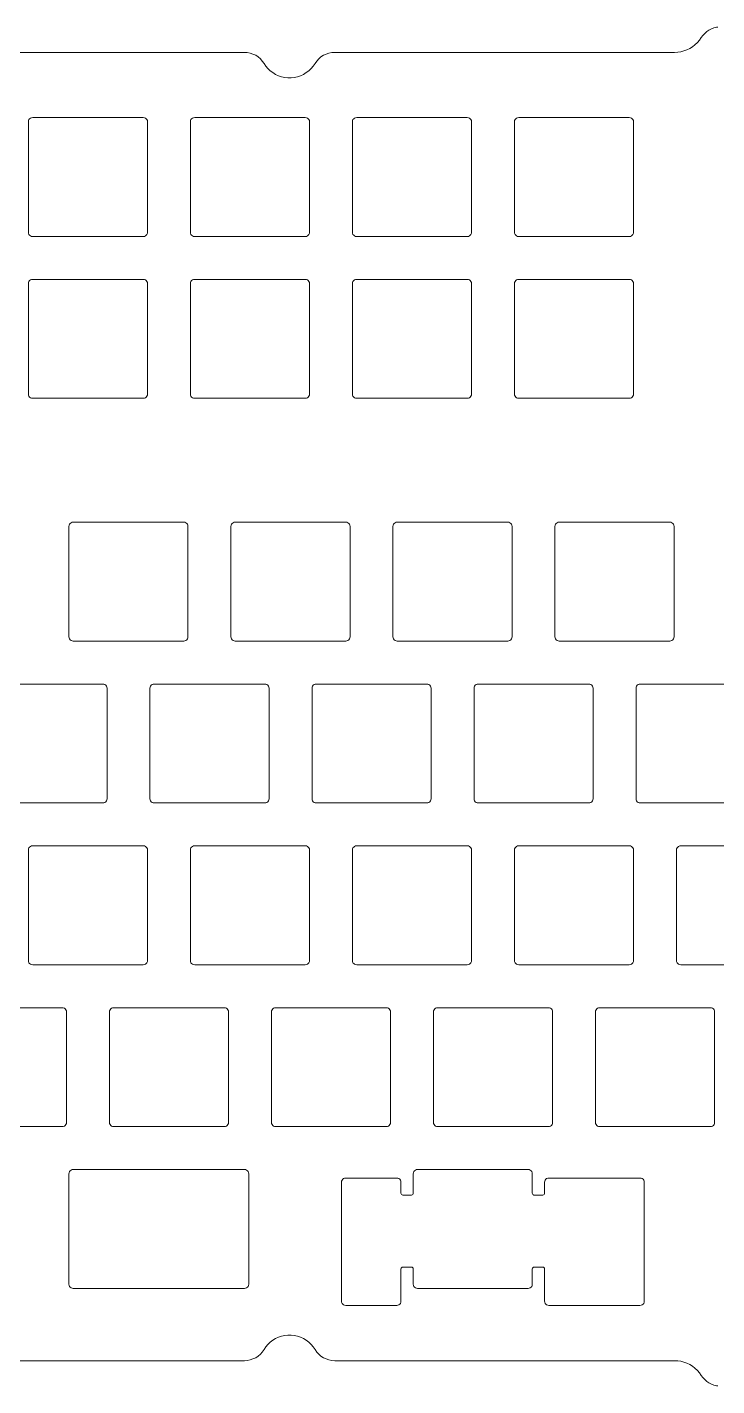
# Model space of a CAD drawing. Header units: millimetres. Extents: x 13 to 410, y 53 to 213.
# Drawn here: x 128.5 to 209.5, y 53.5 to 213.4 of the extents above; entities that cross this region are included whole.
import ezdxf

# ---------------------------------------------------------------- set-up
doc = ezdxf.new("R2010")
doc.units = ezdxf.units.MM
doc.layers.add('VISIBLE', color=7, linetype='Continuous', lineweight=0)

msp = doc.modelspace()

# ---------------------------------------------------------------- linework, layer by layer
at = {"layer": 'VISIBLE'}
for p, q in [((208.11, 212.66), (208.35, 212.87)), ((208.35, 212.87), (208.61, 213.05)), ((208.61, 213.05), (208.9, 213.2)), ((208.9, 213.2), (209.2, 213.31)), ((209.2, 213.31), (209.51, 213.39)), ((209.51, 213.39), (209.65, 213.39)), ((206.68, 211.09), (206.97, 211.32)), ((206.97, 211.32), (207.25, 211.58)), ((207.25, 211.58), (207.49, 211.86)), ((207.49, 211.86), (207.7, 212.17)), ((207.7, 212.17), (207.89, 212.43)), ((207.89, 212.43), (208.11, 212.66)), ((112.78, 210.43), (153.99, 210.43)), ((153.99, 210.43), (154.33, 210.41)), ((154.33, 210.41), (154.67, 210.34)), ((154.67, 210.34), (155, 210.23)), ((155, 210.23), (155.32, 210.08)), ((155.32, 210.08), (155.61, 209.89)), ((155.61, 209.89), (155.87, 209.67)), ((155.87, 209.67), (156.1, 209.41)), ((162.49, 209.41), (162.73, 209.67)), ((162.73, 209.67), (162.99, 209.89)), ((162.99, 209.89), (163.28, 210.08)), ((163.28, 210.08), (163.59, 210.23)), ((163.59, 210.23), (163.92, 210.34)), ((163.92, 210.34), (164.26, 210.41)), ((164.26, 210.41), (164.61, 210.43)), ((164.61, 210.43), (204.57, 210.43)), ((204.57, 210.43), (204.94, 210.45)), ((204.94, 210.45), (205.31, 210.51)), ((205.31, 210.51), (205.67, 210.6)), ((205.67, 210.6), (206.02, 210.73)), ((206.02, 210.73), (206.36, 210.9)), ((206.36, 210.9), (206.68, 211.09)), ((156.1, 209.41), (156.3, 209.13)), ((156.3, 209.13), (156.51, 208.81)), ((156.51, 208.81), (156.76, 208.52)), ((156.76, 208.52), (157.03, 208.26)), ((157.03, 208.26), (157.33, 208.04)), ((157.33, 208.04), (157.66, 207.84)), ((160.94, 207.84), (161.26, 208.04)), ((161.26, 208.04), (161.56, 208.26)), ((161.56, 208.26), (161.84, 208.52)), ((161.84, 208.52), (162.08, 208.81)), ((162.08, 208.81), (162.3, 209.13)), ((162.3, 209.13), (162.49, 209.41)), ((157.66, 207.84), (158, 207.68)), ((158, 207.68), (158.36, 207.56)), ((158.36, 207.56), (158.73, 207.48)), ((158.73, 207.48), (159.11, 207.44)), ((159.11, 207.44), (159.49, 207.44)), ((159.49, 207.44), (159.86, 207.48)), ((159.86, 207.48), (160.23, 207.56)), ((160.23, 207.56), (160.59, 207.68)), ((160.59, 207.68), (160.94, 207.84)), ((128.61, 202.39), (128.6, 202.26)), ((128.6, 202.26), (128.6, 189.26)), ((128.66, 202.51), (128.61, 202.39)), ((128.74, 202.61), (128.66, 202.51)), ((128.85, 202.69), (128.74, 202.61)), ((128.97, 202.74), (128.85, 202.69)), ((129.1, 202.76), (128.97, 202.74)), ((142.1, 202.76), (129.1, 202.76)), ((142.23, 202.74), (142.1, 202.76)), ((142.35, 202.69), (142.23, 202.74)), ((142.45, 202.61), (142.35, 202.69)), ((142.53, 202.51), (142.45, 202.61)), ((142.58, 202.39), (142.53, 202.51)), ((142.6, 202.26), (142.58, 202.39)), ((142.6, 189.26), (142.6, 202.26)), ((147.66, 202.39), (147.65, 202.26)), ((147.65, 202.26), (147.65, 189.26)), ((147.71, 202.51), (147.66, 202.39)), ((147.79, 202.61), (147.71, 202.51)), ((147.9, 202.69), (147.79, 202.61)), ((148.02, 202.74), (147.9, 202.69)), ((148.15, 202.76), (148.02, 202.74)), ((161.15, 202.76), (148.15, 202.76)), ((161.28, 202.74), (161.15, 202.76)), ((161.4, 202.69), (161.28, 202.74)), ((161.5, 202.61), (161.4, 202.69)), ((161.58, 202.51), (161.5, 202.61)), ((161.63, 202.39), (161.58, 202.51)), ((161.65, 202.26), (161.63, 202.39)), ((161.65, 189.26), (161.65, 202.26)), ((166.71, 202.39), (166.7, 202.26)), ((166.7, 202.26), (166.7, 189.26)), ((166.76, 202.51), (166.71, 202.39)), ((166.84, 202.61), (166.76, 202.51)), ((166.95, 202.69), (166.84, 202.61)), ((167.07, 202.74), (166.95, 202.69)), ((167.2, 202.76), (167.07, 202.74)), ((180.2, 202.76), (167.2, 202.76)), ((180.33, 202.74), (180.2, 202.76)), ((180.45, 202.69), (180.33, 202.74)), ((180.55, 202.61), (180.45, 202.69)), ((180.63, 202.51), (180.55, 202.61)), ((180.68, 202.39), (180.63, 202.51)), ((180.7, 202.26), (180.68, 202.39)), ((180.7, 189.26), (180.7, 202.26)), ((185.76, 202.39), (185.75, 202.26)), ((185.75, 202.26), (185.75, 189.26)), ((185.81, 202.51), (185.76, 202.39)), ((185.89, 202.61), (185.81, 202.51)), ((186, 202.69), (185.89, 202.61)), ((186.12, 202.74), (186, 202.69)), ((186.25, 202.76), (186.12, 202.74)), ((199.25, 202.76), (186.25, 202.76)), ((199.38, 202.74), (199.25, 202.76)), ((199.5, 202.69), (199.38, 202.74)), ((199.6, 202.61), (199.5, 202.69)), ((199.68, 202.51), (199.6, 202.61)), ((199.73, 202.39), (199.68, 202.51)), ((199.75, 202.26), (199.73, 202.39)), ((199.75, 189.26), (199.75, 202.26)), ((128.6, 189.26), (128.61, 189.13)), ((128.61, 189.13), (128.66, 189.01)), ((128.66, 189.01), (128.74, 188.9)), ((128.74, 188.9), (128.85, 188.82)), ((128.85, 188.82), (128.97, 188.77)), ((128.97, 188.77), (129.1, 188.76)), ((129.1, 188.76), (142.1, 188.76)), ((142.1, 188.76), (142.23, 188.77)), ((142.23, 188.77), (142.35, 188.82)), ((142.35, 188.82), (142.45, 188.9)), ((142.45, 188.9), (142.53, 189.01)), ((142.53, 189.01), (142.58, 189.13)), ((142.58, 189.13), (142.6, 189.26)), ((147.65, 189.26), (147.66, 189.13)), ((147.66, 189.13), (147.71, 189.01)), ((147.71, 189.01), (147.79, 188.9)), ((147.79, 188.9), (147.9, 188.82)), ((147.9, 188.82), (148.02, 188.77)), ((148.02, 188.77), (148.15, 188.76)), ((148.15, 188.76), (161.15, 188.76)), ((161.15, 188.76), (161.28, 188.77)), ((161.28, 188.77), (161.4, 188.82)), ((161.4, 188.82), (161.5, 188.9)), ((161.5, 188.9), (161.58, 189.01)), ((161.58, 189.01), (161.63, 189.13)), ((161.63, 189.13), (161.65, 189.26)), ((166.7, 189.26), (166.71, 189.13)), ((166.71, 189.13), (166.76, 189.01)), ((166.76, 189.01), (166.84, 188.9)), ((166.84, 188.9), (166.95, 188.82)), ((166.95, 188.82), (167.07, 188.77)), ((167.07, 188.77), (167.2, 188.76)), ((167.2, 188.76), (180.2, 188.76)), ((180.2, 188.76), (180.33, 188.77)), ((180.33, 188.77), (180.45, 188.82)), ((180.45, 188.82), (180.55, 188.9)), ((180.55, 188.9), (180.63, 189.01)), ((180.63, 189.01), (180.68, 189.13)), ((180.68, 189.13), (180.7, 189.26)), ((185.75, 189.26), (185.76, 189.13)), ((185.76, 189.13), (185.81, 189.01)), ((185.81, 189.01), (185.89, 188.9)), ((185.89, 188.9), (186, 188.82)), ((186, 188.82), (186.12, 188.77)), ((186.12, 188.77), (186.25, 188.76)), ((186.25, 188.76), (199.25, 188.76)), ((199.25, 188.76), (199.38, 188.77)), ((199.38, 188.77), (199.5, 188.82)), ((199.5, 188.82), (199.6, 188.9)), ((199.6, 188.9), (199.68, 189.01)), ((199.68, 189.01), (199.73, 189.13)), ((199.73, 189.13), (199.75, 189.26)), ((128.61, 183.34), (128.6, 183.21)), ((128.6, 183.21), (128.6, 170.21)), ((128.66, 183.46), (128.61, 183.34)), ((128.74, 183.56), (128.66, 183.46)), ((128.85, 183.64), (128.74, 183.56)), ((128.97, 183.69), (128.85, 183.64)), ((129.1, 183.71), (128.97, 183.69)), ((142.1, 183.71), (129.1, 183.71)), ((142.23, 183.69), (142.1, 183.71)), ((142.35, 183.64), (142.23, 183.69)), ((142.45, 183.56), (142.35, 183.64)), ((142.53, 183.46), (142.45, 183.56)), ((142.58, 183.34), (142.53, 183.46)), ((142.6, 183.21), (142.58, 183.34)), ((142.6, 170.21), (142.6, 183.21)), ((147.66, 183.34), (147.65, 183.21)), ((147.65, 183.21), (147.65, 170.21)), ((147.71, 183.46), (147.66, 183.34)), ((147.79, 183.56), (147.71, 183.46)), ((147.9, 183.64), (147.79, 183.56)), ((148.02, 183.69), (147.9, 183.64)), ((148.15, 183.71), (148.02, 183.69)), ((161.15, 183.71), (148.15, 183.71)), ((161.28, 183.69), (161.15, 183.71)), ((161.4, 183.64), (161.28, 183.69)), ((161.5, 183.56), (161.4, 183.64)), ((161.58, 183.46), (161.5, 183.56)), ((161.63, 183.34), (161.58, 183.46)), ((161.65, 183.21), (161.63, 183.34)), ((161.65, 170.21), (161.65, 183.21)), ((166.71, 183.34), (166.7, 183.21)), ((166.7, 183.21), (166.7, 170.21)), ((166.76, 183.46), (166.71, 183.34)), ((166.84, 183.56), (166.76, 183.46)), ((166.95, 183.64), (166.84, 183.56)), ((167.07, 183.69), (166.95, 183.64)), ((167.2, 183.71), (167.07, 183.69)), ((180.2, 183.71), (167.2, 183.71)), ((180.33, 183.69), (180.2, 183.71)), ((180.45, 183.64), (180.33, 183.69)), ((180.55, 183.56), (180.45, 183.64)), ((180.63, 183.46), (180.55, 183.56)), ((180.68, 183.34), (180.63, 183.46)), ((180.7, 183.21), (180.68, 183.34)), ((180.7, 170.21), (180.7, 183.21)), ((185.76, 183.34), (185.75, 183.21)), ((185.75, 183.21), (185.75, 170.21)), ((185.81, 183.46), (185.76, 183.34)), ((185.89, 183.56), (185.81, 183.46)), ((186, 183.64), (185.89, 183.56)), ((186.12, 183.69), (186, 183.64)), ((186.25, 183.71), (186.12, 183.69)), ((199.25, 183.71), (186.25, 183.71)), ((199.38, 183.69), (199.25, 183.71)), ((199.5, 183.64), (199.38, 183.69)), ((199.6, 183.56), (199.5, 183.64)), ((199.68, 183.46), (199.6, 183.56)), ((199.73, 183.34), (199.68, 183.46)), ((199.75, 183.21), (199.73, 183.34)), ((199.75, 170.21), (199.75, 183.21)), ((128.6, 170.21), (128.61, 170.08)), ((128.61, 170.08), (128.66, 169.96)), ((128.66, 169.96), (128.74, 169.85)), ((128.74, 169.85), (128.85, 169.77)), ((128.85, 169.77), (128.97, 169.72)), ((128.97, 169.72), (129.1, 169.71)), ((129.1, 169.71), (142.1, 169.71)), ((142.1, 169.71), (142.23, 169.72)), ((142.23, 169.72), (142.35, 169.77)), ((142.35, 169.77), (142.45, 169.85)), ((142.45, 169.85), (142.53, 169.96)), ((142.53, 169.96), (142.58, 170.08)), ((142.58, 170.08), (142.6, 170.21)), ((147.65, 170.21), (147.66, 170.08)), ((147.66, 170.08), (147.71, 169.96)), ((147.71, 169.96), (147.79, 169.85)), ((147.79, 169.85), (147.9, 169.77)), ((147.9, 169.77), (148.02, 169.72)), ((148.02, 169.72), (148.15, 169.71)), ((148.15, 169.71), (161.15, 169.71)), ((161.15, 169.71), (161.28, 169.72)), ((161.28, 169.72), (161.4, 169.77)), ((161.4, 169.77), (161.5, 169.85)), ((161.5, 169.85), (161.58, 169.96)), ((161.58, 169.96), (161.63, 170.08)), ((161.63, 170.08), (161.65, 170.21)), ((166.7, 170.21), (166.71, 170.08)), ((166.71, 170.08), (166.76, 169.96)), ((166.76, 169.96), (166.84, 169.85)), ((166.84, 169.85), (166.95, 169.77)), ((166.95, 169.77), (167.07, 169.72)), ((167.07, 169.72), (167.2, 169.71)), ((167.2, 169.71), (180.2, 169.71)), ((180.2, 169.71), (180.33, 169.72)), ((180.33, 169.72), (180.45, 169.77)), ((180.45, 169.77), (180.55, 169.85)), ((180.55, 169.85), (180.63, 169.96)), ((180.63, 169.96), (180.68, 170.08)), ((180.68, 170.08), (180.7, 170.21)), ((185.75, 170.21), (185.76, 170.08)), ((185.76, 170.08), (185.81, 169.96)), ((185.81, 169.96), (185.89, 169.85)), ((185.89, 169.85), (186, 169.77)), ((186, 169.77), (186.12, 169.72)), ((186.12, 169.72), (186.25, 169.71)), ((186.25, 169.71), (199.25, 169.71)), ((199.25, 169.71), (199.38, 169.72)), ((199.38, 169.72), (199.5, 169.77)), ((199.5, 169.77), (199.6, 169.85)), ((199.6, 169.85), (199.68, 169.96)), ((199.68, 169.96), (199.73, 170.08)), ((199.73, 170.08), (199.75, 170.21)), ((133.86, 155.13), (133.73, 155.12)), ((146.86, 155.13), (133.86, 155.13)), ((146.99, 155.12), (146.86, 155.13)), ((152.91, 155.13), (152.78, 155.12)), ((165.91, 155.13), (152.91, 155.13)), ((166.04, 155.12), (165.91, 155.13)), ((171.96, 155.13), (171.83, 155.12)), ((184.96, 155.13), (171.96, 155.13)), ((185.09, 155.12), (184.96, 155.13)), ((191.01, 155.13), (190.88, 155.12)), ((204.01, 155.13), (191.01, 155.13)), ((204.14, 155.12), (204.01, 155.13)), ((133.38, 154.76), (133.36, 154.63)), ((133.36, 154.63), (133.36, 141.63)), ((133.43, 154.88), (133.38, 154.76)), ((133.51, 154.99), (133.43, 154.88)), ((133.61, 155.07), (133.51, 154.99)), ((133.73, 155.12), (133.61, 155.07)), ((147.11, 155.07), (146.99, 155.12)), ((147.21, 154.99), (147.11, 155.07)), ((147.29, 154.88), (147.21, 154.99)), ((147.34, 154.76), (147.29, 154.88)), ((147.36, 154.63), (147.34, 154.76)), ((147.36, 141.63), (147.36, 154.63)), ((152.43, 154.76), (152.41, 154.63)), ((152.41, 154.63), (152.41, 141.63)), ((152.48, 154.88), (152.43, 154.76)), ((152.56, 154.99), (152.48, 154.88)), ((152.66, 155.07), (152.56, 154.99)), ((152.78, 155.12), (152.66, 155.07)), ((166.16, 155.07), (166.04, 155.12)), ((166.26, 154.99), (166.16, 155.07)), ((166.34, 154.88), (166.26, 154.99)), ((166.39, 154.76), (166.34, 154.88)), ((166.41, 154.63), (166.39, 154.76)), ((166.41, 141.63), (166.41, 154.63)), ((171.48, 154.76), (171.46, 154.63)), ((171.46, 154.63), (171.46, 141.63)), ((171.53, 154.88), (171.48, 154.76)), ((171.61, 154.99), (171.53, 154.88)), ((171.71, 155.07), (171.61, 154.99)), ((171.83, 155.12), (171.71, 155.07)), ((185.21, 155.07), (185.09, 155.12)), ((185.31, 154.99), (185.21, 155.07)), ((185.39, 154.88), (185.31, 154.99)), ((185.44, 154.76), (185.39, 154.88)), ((185.46, 154.63), (185.44, 154.76)), ((185.46, 141.63), (185.46, 154.63)), ((190.53, 154.76), (190.51, 154.63)), ((190.51, 154.63), (190.51, 141.63)), ((190.58, 154.88), (190.53, 154.76)), ((190.66, 154.99), (190.58, 154.88)), ((190.76, 155.07), (190.66, 154.99)), ((190.88, 155.12), (190.76, 155.07)), ((204.26, 155.07), (204.14, 155.12)), ((204.36, 154.99), (204.26, 155.07)), ((204.44, 154.88), (204.36, 154.99)), ((204.49, 154.76), (204.44, 154.88)), ((204.51, 154.63), (204.49, 154.76)), ((204.51, 141.63), (204.51, 154.63)), ((133.36, 141.63), (133.38, 141.5)), ((133.38, 141.5), (133.43, 141.38)), ((133.43, 141.38), (133.51, 141.28)), ((133.51, 141.28), (133.61, 141.2)), ((133.61, 141.2), (133.73, 141.15)), ((133.73, 141.15), (133.86, 141.13)), ((133.86, 141.13), (146.86, 141.13)), ((146.86, 141.13), (146.99, 141.15)), ((146.99, 141.15), (147.11, 141.2)), ((147.11, 141.2), (147.21, 141.28)), ((147.21, 141.28), (147.29, 141.38)), ((147.29, 141.38), (147.34, 141.5)), ((147.34, 141.5), (147.36, 141.63)), ((152.41, 141.63), (152.43, 141.5)), ((152.43, 141.5), (152.48, 141.38)), ((152.48, 141.38), (152.56, 141.28)), ((152.56, 141.28), (152.66, 141.2)), ((152.66, 141.2), (152.78, 141.15)), ((152.78, 141.15), (152.91, 141.13)), ((152.91, 141.13), (165.91, 141.13)), ((165.91, 141.13), (166.04, 141.15)), ((166.04, 141.15), (166.16, 141.2)), ((166.16, 141.2), (166.26, 141.28)), ((166.26, 141.28), (166.34, 141.38)), ((166.34, 141.38), (166.39, 141.5)), ((166.39, 141.5), (166.41, 141.63)), ((171.46, 141.63), (171.48, 141.5)), ((171.48, 141.5), (171.53, 141.38)), ((171.53, 141.38), (171.61, 141.28)), ((171.61, 141.28), (171.71, 141.2)), ((171.71, 141.2), (171.83, 141.15)), ((171.83, 141.15), (171.96, 141.13)), ((171.96, 141.13), (184.96, 141.13)), ((184.96, 141.13), (185.09, 141.15)), ((185.09, 141.15), (185.21, 141.2)), ((185.21, 141.2), (185.31, 141.28)), ((185.31, 141.28), (185.39, 141.38)), ((185.39, 141.38), (185.44, 141.5)), ((185.44, 141.5), (185.46, 141.63)), ((190.51, 141.63), (190.53, 141.5)), ((190.53, 141.5), (190.58, 141.38)), ((190.58, 141.38), (190.66, 141.28)), ((190.66, 141.28), (190.76, 141.2)), ((190.76, 141.2), (190.88, 141.15)), ((190.88, 141.15), (191.01, 141.13)), ((191.01, 141.13), (204.01, 141.13)), ((204.01, 141.13), (204.14, 141.15)), ((204.14, 141.15), (204.26, 141.2)), ((204.26, 141.2), (204.36, 141.28)), ((204.36, 141.28), (204.44, 141.38)), ((204.44, 141.38), (204.49, 141.5)), ((204.49, 141.5), (204.51, 141.63)), ((137.34, 136.08), (124.34, 136.08)), ((137.46, 136.07), (137.34, 136.08)), ((137.59, 136.02), (137.46, 136.07)), ((137.69, 135.94), (137.59, 136.02)), ((137.77, 135.83), (137.69, 135.94)), ((143.03, 135.94), (142.95, 135.83)), ((143.14, 136.02), (143.03, 135.94)), ((143.26, 136.07), (143.14, 136.02)), ((143.39, 136.08), (143.26, 136.07)), ((156.39, 136.08), (143.39, 136.08)), ((156.51, 136.07), (156.39, 136.08)), ((156.64, 136.02), (156.51, 136.07)), ((156.74, 135.94), (156.64, 136.02)), ((156.82, 135.83), (156.74, 135.94)), ((162.08, 135.94), (162, 135.83)), ((162.19, 136.02), (162.08, 135.94)), ((162.31, 136.07), (162.19, 136.02)), ((162.44, 136.08), (162.31, 136.07)), ((175.44, 136.08), (162.44, 136.08)), ((175.56, 136.07), (175.44, 136.08)), ((175.69, 136.02), (175.56, 136.07)), ((175.79, 135.94), (175.69, 136.02)), ((175.87, 135.83), (175.79, 135.94)), ((181.13, 135.94), (181.05, 135.83)), ((181.24, 136.02), (181.13, 135.94)), ((181.36, 136.07), (181.24, 136.02)), ((181.49, 136.08), (181.36, 136.07)), ((194.49, 136.08), (181.49, 136.08)), ((194.61, 136.07), (194.49, 136.08)), ((194.74, 136.02), (194.61, 136.07)), ((194.84, 135.94), (194.74, 136.02)), ((194.92, 135.83), (194.84, 135.94)), ((200.18, 135.94), (200.1, 135.83)), ((200.29, 136.02), (200.18, 135.94)), ((200.41, 136.07), (200.29, 136.02)), ((200.54, 136.08), (200.41, 136.07)), ((213.54, 136.08), (200.54, 136.08)), ((137.82, 135.71), (137.77, 135.83)), ((137.84, 135.58), (137.82, 135.71)), ((137.84, 122.58), (137.84, 135.58)), ((142.9, 135.71), (142.89, 135.58)), ((142.89, 135.58), (142.89, 122.58)), ((142.95, 135.83), (142.9, 135.71)), ((156.87, 135.71), (156.82, 135.83)), ((156.89, 135.58), (156.87, 135.71)), ((156.89, 122.58), (156.89, 135.58)), ((161.95, 135.71), (161.94, 135.58)), ((161.94, 135.58), (161.94, 122.58)), ((162, 135.83), (161.95, 135.71)), ((175.92, 135.71), (175.87, 135.83)), ((175.94, 135.58), (175.92, 135.71)), ((175.94, 122.58), (175.94, 135.58)), ((181, 135.71), (180.99, 135.58)), ((180.99, 135.58), (180.99, 122.58)), ((181.05, 135.83), (181, 135.71)), ((194.97, 135.71), (194.92, 135.83)), ((194.99, 135.58), (194.97, 135.71)), ((194.99, 122.58), (194.99, 135.58)), ((200.05, 135.71), (200.04, 135.58)), ((200.04, 135.58), (200.04, 122.58)), ((200.1, 135.83), (200.05, 135.71)), ((124.34, 122.08), (137.34, 122.08)), ((137.34, 122.08), (137.46, 122.1)), ((137.46, 122.1), (137.59, 122.15)), ((137.59, 122.15), (137.69, 122.23)), ((137.69, 122.23), (137.77, 122.33)), ((137.77, 122.33), (137.82, 122.45)), ((137.82, 122.45), (137.84, 122.58)), ((142.89, 122.58), (142.9, 122.45)), ((142.9, 122.45), (142.95, 122.33)), ((142.95, 122.33), (143.03, 122.23)), ((143.03, 122.23), (143.14, 122.15)), ((143.14, 122.15), (143.26, 122.1)), ((143.26, 122.1), (143.39, 122.08)), ((143.39, 122.08), (156.39, 122.08)), ((156.39, 122.08), (156.51, 122.1)), ((156.51, 122.1), (156.64, 122.15)), ((156.64, 122.15), (156.74, 122.23)), ((156.74, 122.23), (156.82, 122.33)), ((156.82, 122.33), (156.87, 122.45)), ((156.87, 122.45), (156.89, 122.58)), ((161.94, 122.58), (161.95, 122.45)), ((161.95, 122.45), (162, 122.33)), ((162, 122.33), (162.08, 122.23)), ((162.08, 122.23), (162.19, 122.15)), ((162.19, 122.15), (162.31, 122.1)), ((162.31, 122.1), (162.44, 122.08)), ((162.44, 122.08), (175.44, 122.08)), ((175.44, 122.08), (175.56, 122.1)), ((175.56, 122.1), (175.69, 122.15)), ((175.69, 122.15), (175.79, 122.23)), ((175.79, 122.23), (175.87, 122.33)), ((175.87, 122.33), (175.92, 122.45)), ((175.92, 122.45), (175.94, 122.58)), ((180.99, 122.58), (181, 122.45)), ((181, 122.45), (181.05, 122.33)), ((181.05, 122.33), (181.13, 122.23)), ((181.13, 122.23), (181.24, 122.15)), ((181.24, 122.15), (181.36, 122.1)), ((181.36, 122.1), (181.49, 122.08)), ((181.49, 122.08), (194.49, 122.08)), ((194.49, 122.08), (194.61, 122.1)), ((194.61, 122.1), (194.74, 122.15)), ((194.74, 122.15), (194.84, 122.23)), ((194.84, 122.23), (194.92, 122.33)), ((194.92, 122.33), (194.97, 122.45)), ((194.97, 122.45), (194.99, 122.58)), ((200.04, 122.58), (200.05, 122.45)), ((200.05, 122.45), (200.1, 122.33)), ((200.1, 122.33), (200.18, 122.23)), ((200.18, 122.23), (200.29, 122.15)), ((200.29, 122.15), (200.41, 122.1)), ((200.41, 122.1), (200.54, 122.08)), ((200.54, 122.08), (213.54, 122.08)), ((128.66, 116.78), (128.61, 116.66)), ((128.74, 116.89), (128.66, 116.78)), ((128.85, 116.97), (128.74, 116.89)), ((128.97, 117.02), (128.85, 116.97)), ((129.1, 117.03), (128.97, 117.02)), ((142.1, 117.03), (129.1, 117.03)), ((142.23, 117.02), (142.1, 117.03)), ((142.35, 116.97), (142.23, 117.02)), ((142.45, 116.89), (142.35, 116.97)), ((142.53, 116.78), (142.45, 116.89)), ((142.58, 116.66), (142.53, 116.78)), ((147.71, 116.78), (147.66, 116.66)), ((147.79, 116.89), (147.71, 116.78)), ((147.9, 116.97), (147.79, 116.89)), ((148.02, 117.02), (147.9, 116.97)), ((148.15, 117.03), (148.02, 117.02)), ((161.15, 117.03), (148.15, 117.03)), ((161.28, 117.02), (161.15, 117.03)), ((161.4, 116.97), (161.28, 117.02)), ((161.5, 116.89), (161.4, 116.97)), ((161.58, 116.78), (161.5, 116.89)), ((161.63, 116.66), (161.58, 116.78)), ((166.76, 116.78), (166.71, 116.66)), ((166.84, 116.89), (166.76, 116.78)), ((166.95, 116.97), (166.84, 116.89)), ((167.07, 117.02), (166.95, 116.97)), ((167.2, 117.03), (167.07, 117.02)), ((180.2, 117.03), (167.2, 117.03)), ((180.33, 117.02), (180.2, 117.03)), ((180.45, 116.97), (180.33, 117.02)), ((180.55, 116.89), (180.45, 116.97)), ((180.63, 116.78), (180.55, 116.89)), ((180.68, 116.66), (180.63, 116.78)), ((185.81, 116.78), (185.76, 116.66)), ((185.89, 116.89), (185.81, 116.78)), ((186, 116.97), (185.89, 116.89)), ((186.12, 117.02), (186, 116.97)), ((186.25, 117.03), (186.12, 117.02)), ((199.25, 117.03), (186.25, 117.03)), ((199.38, 117.02), (199.25, 117.03)), ((199.5, 116.97), (199.38, 117.02)), ((199.6, 116.89), (199.5, 116.97)), ((199.68, 116.78), (199.6, 116.89)), ((199.73, 116.66), (199.68, 116.78)), ((204.86, 116.78), (204.81, 116.66)), ((204.94, 116.89), (204.86, 116.78)), ((205.05, 116.97), (204.94, 116.89)), ((205.17, 117.02), (205.05, 116.97)), ((205.3, 117.03), (205.17, 117.02)), ((218.3, 117.03), (205.3, 117.03)), ((128.61, 116.66), (128.6, 116.53)), ((128.6, 116.53), (128.6, 103.53)), ((142.6, 116.53), (142.58, 116.66)), ((142.6, 103.53), (142.6, 116.53)), ((147.66, 116.66), (147.65, 116.53)), ((147.65, 116.53), (147.65, 103.53)), ((161.65, 116.53), (161.63, 116.66)), ((161.65, 103.53), (161.65, 116.53)), ((166.71, 116.66), (166.7, 116.53)), ((166.7, 116.53), (166.7, 103.53)), ((180.7, 116.53), (180.68, 116.66)), ((180.7, 103.53), (180.7, 116.53)), ((185.76, 116.66), (185.75, 116.53)), ((185.75, 116.53), (185.75, 103.53)), ((199.75, 116.53), (199.73, 116.66)), ((199.75, 103.53), (199.75, 116.53)), ((204.81, 116.66), (204.8, 116.53)), ((204.8, 116.53), (204.8, 103.53)), ((128.6, 103.53), (128.61, 103.4)), ((128.61, 103.4), (128.66, 103.28)), ((128.66, 103.28), (128.74, 103.18)), ((128.74, 103.18), (128.85, 103.1)), ((128.85, 103.1), (128.97, 103.05)), ((128.97, 103.05), (129.1, 103.03)), ((129.1, 103.03), (142.1, 103.03)), ((142.1, 103.03), (142.23, 103.05)), ((142.23, 103.05), (142.35, 103.1)), ((142.35, 103.1), (142.45, 103.18)), ((142.45, 103.18), (142.53, 103.28)), ((142.53, 103.28), (142.58, 103.4)), ((142.58, 103.4), (142.6, 103.53)), ((147.65, 103.53), (147.66, 103.4)), ((147.66, 103.4), (147.71, 103.28)), ((147.71, 103.28), (147.79, 103.18)), ((147.79, 103.18), (147.9, 103.1)), ((147.9, 103.1), (148.02, 103.05)), ((148.02, 103.05), (148.15, 103.03)), ((148.15, 103.03), (161.15, 103.03)), ((161.15, 103.03), (161.28, 103.05)), ((161.28, 103.05), (161.4, 103.1)), ((161.4, 103.1), (161.5, 103.18)), ((161.5, 103.18), (161.58, 103.28)), ((161.58, 103.28), (161.63, 103.4)), ((161.63, 103.4), (161.65, 103.53)), ((166.7, 103.53), (166.71, 103.4)), ((166.71, 103.4), (166.76, 103.28)), ((166.76, 103.28), (166.84, 103.18)), ((166.84, 103.18), (166.95, 103.1)), ((166.95, 103.1), (167.07, 103.05)), ((167.07, 103.05), (167.2, 103.03)), ((167.2, 103.03), (180.2, 103.03)), ((180.2, 103.03), (180.33, 103.05)), ((180.33, 103.05), (180.45, 103.1)), ((180.45, 103.1), (180.55, 103.18)), ((180.55, 103.18), (180.63, 103.28)), ((180.63, 103.28), (180.68, 103.4)), ((180.68, 103.4), (180.7, 103.53)), ((185.75, 103.53), (185.76, 103.4)), ((185.76, 103.4), (185.81, 103.28)), ((185.81, 103.28), (185.89, 103.18)), ((185.89, 103.18), (186, 103.1)), ((186, 103.1), (186.12, 103.05)), ((186.12, 103.05), (186.25, 103.03)), ((186.25, 103.03), (199.25, 103.03)), ((199.25, 103.03), (199.38, 103.05)), ((199.38, 103.05), (199.5, 103.1)), ((199.5, 103.1), (199.6, 103.18)), ((199.6, 103.18), (199.68, 103.28)), ((199.68, 103.28), (199.73, 103.4)), ((199.73, 103.4), (199.75, 103.53)), ((204.8, 103.53), (204.81, 103.4)), ((204.81, 103.4), (204.86, 103.28)), ((204.86, 103.28), (204.94, 103.18)), ((204.94, 103.18), (205.05, 103.1)), ((205.05, 103.1), (205.17, 103.05)), ((205.17, 103.05), (205.3, 103.03)), ((205.3, 103.03), (218.3, 103.03)), ((132.57, 97.98), (119.57, 97.98)), ((132.7, 97.97), (132.57, 97.98)), ((132.82, 97.92), (132.7, 97.97)), ((132.93, 97.84), (132.82, 97.92)), ((133.01, 97.73), (132.93, 97.84)), ((133.06, 97.61), (133.01, 97.73)), ((133.07, 97.48), (133.06, 97.61)), ((138.14, 97.61), (138.12, 97.48)), ((138.19, 97.73), (138.14, 97.61)), ((138.27, 97.84), (138.19, 97.73)), ((138.37, 97.92), (138.27, 97.84)), ((138.49, 97.97), (138.37, 97.92)), ((138.62, 97.98), (138.49, 97.97)), ((151.62, 97.98), (138.62, 97.98)), ((151.75, 97.97), (151.62, 97.98)), ((151.87, 97.92), (151.75, 97.97)), ((151.98, 97.84), (151.87, 97.92)), ((152.06, 97.73), (151.98, 97.84)), ((152.11, 97.61), (152.06, 97.73)), ((152.12, 97.48), (152.11, 97.61)), ((157.19, 97.61), (157.17, 97.48)), ((157.24, 97.73), (157.19, 97.61)), ((157.32, 97.84), (157.24, 97.73)), ((157.42, 97.92), (157.32, 97.84)), ((157.54, 97.97), (157.42, 97.92)), ((157.67, 97.98), (157.54, 97.97)), ((170.67, 97.98), (157.67, 97.98)), ((170.8, 97.97), (170.67, 97.98)), ((170.92, 97.92), (170.8, 97.97)), ((171.03, 97.84), (170.92, 97.92)), ((171.11, 97.73), (171.03, 97.84)), ((171.16, 97.61), (171.11, 97.73)), ((171.17, 97.48), (171.16, 97.61)), ((176.24, 97.61), (176.22, 97.48)), ((176.29, 97.73), (176.24, 97.61)), ((176.37, 97.84), (176.29, 97.73)), ((176.47, 97.92), (176.37, 97.84)), ((176.59, 97.97), (176.47, 97.92)), ((176.72, 97.98), (176.59, 97.97)), ((189.72, 97.98), (176.72, 97.98)), ((189.85, 97.97), (189.72, 97.98)), ((189.97, 97.92), (189.85, 97.97)), ((190.08, 97.84), (189.97, 97.92)), ((190.16, 97.73), (190.08, 97.84)), ((190.21, 97.61), (190.16, 97.73)), ((190.22, 97.48), (190.21, 97.61)), ((195.29, 97.61), (195.27, 97.48)), ((195.34, 97.73), (195.29, 97.61)), ((195.42, 97.84), (195.34, 97.73)), ((195.52, 97.92), (195.42, 97.84)), ((195.64, 97.97), (195.52, 97.92)), ((195.77, 97.98), (195.64, 97.97)), ((208.77, 97.98), (195.77, 97.98)), ((208.9, 97.97), (208.77, 97.98)), ((209.02, 97.92), (208.9, 97.97)), ((209.13, 97.84), (209.02, 97.92)), ((209.21, 97.73), (209.13, 97.84)), ((209.26, 97.61), (209.21, 97.73)), ((209.27, 97.48), (209.26, 97.61)), ((133.07, 84.48), (133.07, 97.48)), ((138.12, 97.48), (138.12, 84.48)), ((152.12, 84.48), (152.12, 97.48)), ((157.17, 97.48), (157.17, 84.48)), ((171.17, 84.48), (171.17, 97.48)), ((176.22, 97.48), (176.22, 84.48)), ((190.22, 84.48), (190.22, 97.48)), ((195.27, 97.48), (195.27, 84.48)), ((209.27, 84.48), (209.27, 97.48)), ((119.57, 83.98), (132.57, 83.98)), ((132.57, 83.98), (132.7, 84)), ((132.7, 84), (132.82, 84.05)), ((132.82, 84.05), (132.93, 84.13)), ((132.93, 84.13), (133.01, 84.23)), ((133.01, 84.23), (133.06, 84.35)), ((133.06, 84.35), (133.07, 84.48)), ((138.12, 84.48), (138.14, 84.35)), ((138.14, 84.35), (138.19, 84.23)), ((138.19, 84.23), (138.27, 84.13)), ((138.27, 84.13), (138.37, 84.05)), ((138.37, 84.05), (138.49, 84)), ((138.49, 84), (138.62, 83.98)), ((138.62, 83.98), (151.62, 83.98)), ((151.62, 83.98), (151.75, 84)), ((151.75, 84), (151.87, 84.05)), ((151.87, 84.05), (151.98, 84.13)), ((151.98, 84.13), (152.06, 84.23)), ((152.06, 84.23), (152.11, 84.35)), ((152.11, 84.35), (152.12, 84.48)), ((157.17, 84.48), (157.19, 84.35)), ((157.19, 84.35), (157.24, 84.23)), ((157.24, 84.23), (157.32, 84.13)), ((157.32, 84.13), (157.42, 84.05)), ((157.42, 84.05), (157.54, 84)), ((157.54, 84), (157.67, 83.98)), ((157.67, 83.98), (170.67, 83.98)), ((170.67, 83.98), (170.8, 84)), ((170.8, 84), (170.92, 84.05)), ((170.92, 84.05), (171.03, 84.13)), ((171.03, 84.13), (171.11, 84.23)), ((171.11, 84.23), (171.16, 84.35)), ((171.16, 84.35), (171.17, 84.48)), ((176.22, 84.48), (176.24, 84.35)), ((176.24, 84.35), (176.29, 84.23)), ((176.29, 84.23), (176.37, 84.13)), ((176.37, 84.13), (176.47, 84.05)), ((176.47, 84.05), (176.59, 84)), ((176.59, 84), (176.72, 83.98)), ((176.72, 83.98), (189.72, 83.98)), ((189.72, 83.98), (189.85, 84)), ((189.85, 84), (189.97, 84.05)), ((189.97, 84.05), (190.08, 84.13)), ((190.08, 84.13), (190.16, 84.23)), ((190.16, 84.23), (190.21, 84.35)), ((190.21, 84.35), (190.22, 84.48)), ((195.27, 84.48), (195.29, 84.35)), ((195.29, 84.35), (195.34, 84.23)), ((195.34, 84.23), (195.42, 84.13)), ((195.42, 84.13), (195.52, 84.05)), ((195.52, 84.05), (195.64, 84)), ((195.64, 84), (195.77, 83.98)), ((195.77, 83.98), (208.77, 83.98)), ((208.77, 83.98), (208.9, 84)), ((208.9, 84), (209.02, 84.05)), ((209.02, 84.05), (209.13, 84.13)), ((209.13, 84.13), (209.21, 84.23)), ((209.21, 84.23), (209.26, 84.35)), ((209.26, 84.35), (209.27, 84.48)), ((133.38, 78.56), (133.36, 78.43)), ((133.36, 78.43), (133.36, 65.43)), ((133.43, 78.68), (133.38, 78.56)), ((133.51, 78.79), (133.43, 78.68)), ((133.61, 78.87), (133.51, 78.79)), ((133.73, 78.92), (133.61, 78.87)), ((133.86, 78.93), (133.73, 78.92)), ((154, 78.93), (133.86, 78.93)), ((154.13, 78.92), (154, 78.93)), ((154.25, 78.87), (154.13, 78.92)), ((154.36, 78.79), (154.25, 78.87)), ((154.44, 78.68), (154.36, 78.79)), ((154.49, 78.56), (154.44, 78.68)), ((154.5, 78.43), (154.49, 78.56)), ((154.5, 65.43), (154.5, 78.43)), ((173.86, 78.56), (173.84, 78.43)), ((173.84, 78.43), (173.84, 76.13)), ((173.91, 78.68), (173.86, 78.56)), ((173.99, 78.79), (173.91, 78.68)), ((174.09, 78.87), (173.99, 78.79)), ((174.21, 78.92), (174.09, 78.87)), ((174.34, 78.93), (174.21, 78.92)), ((187.34, 78.93), (174.34, 78.93)), ((187.47, 78.92), (187.34, 78.93)), ((187.59, 78.87), (187.47, 78.92)), ((187.7, 78.79), (187.59, 78.87)), ((187.77, 78.68), (187.7, 78.79)), ((187.82, 78.56), (187.77, 78.68)), ((187.84, 78.43), (187.82, 78.56)), ((187.84, 76.13), (187.84, 78.43)), ((165.42, 77.56), (165.4, 77.43)), ((165.4, 77.43), (165.4, 63.43)), ((165.47, 77.68), (165.42, 77.56)), ((165.55, 77.79), (165.47, 77.68)), ((165.65, 77.87), (165.55, 77.79)), ((165.77, 77.92), (165.65, 77.87)), ((165.9, 77.93), (165.77, 77.92)), ((171.9, 77.93), (165.9, 77.93)), ((172.03, 77.92), (171.9, 77.93)), ((172.15, 77.87), (172.03, 77.92)), ((172.26, 77.79), (172.15, 77.87)), ((172.34, 77.68), (172.26, 77.79)), ((172.39, 77.56), (172.34, 77.68)), ((172.4, 77.43), (172.39, 77.56)), ((172.4, 76.13), (172.4, 77.43)), ((189.3, 77.56), (189.28, 77.43)), ((189.28, 77.43), (189.28, 76.13)), ((189.35, 77.68), (189.3, 77.56)), ((189.43, 77.79), (189.35, 77.68)), ((189.53, 77.87), (189.43, 77.79)), ((189.65, 77.92), (189.53, 77.87)), ((189.78, 77.93), (189.65, 77.92)), ((200.5, 77.93), (189.78, 77.93)), ((200.63, 77.92), (200.5, 77.93)), ((200.75, 77.87), (200.63, 77.92)), ((200.86, 77.79), (200.75, 77.87)), ((200.94, 77.68), (200.86, 77.79)), ((200.99, 77.56), (200.94, 77.68)), ((201, 77.43), (200.99, 77.56)), ((201, 63.43), (201, 77.43)), ((172.42, 76.06), (172.4, 76.13)), ((172.46, 75.99), (172.42, 76.06)), ((172.53, 75.95), (172.46, 75.99)), ((172.6, 75.93), (172.53, 75.95)), ((173.64, 75.93), (172.6, 75.93)), ((173.72, 75.95), (173.64, 75.93)), ((173.78, 75.99), (173.72, 75.95)), ((173.83, 76.06), (173.78, 75.99)), ((173.84, 76.13), (173.83, 76.06)), ((187.86, 76.06), (187.84, 76.13)), ((187.9, 75.99), (187.86, 76.06)), ((187.97, 75.95), (187.9, 75.99)), ((188.04, 75.93), (187.97, 75.95)), ((189.08, 75.93), (188.04, 75.93)), ((189.16, 75.95), (189.08, 75.93)), ((189.22, 75.99), (189.16, 75.95)), ((189.26, 76.06), (189.22, 75.99)), ((189.28, 76.13), (189.26, 76.06)), ((172.4, 67.23), (172.42, 67.31)), ((172.4, 63.43), (172.4, 67.23)), ((172.42, 67.31), (172.46, 67.37)), ((172.46, 67.37), (172.53, 67.42)), ((172.53, 67.42), (172.6, 67.43)), ((172.6, 67.43), (173.64, 67.43)), ((173.64, 67.43), (173.72, 67.42)), ((173.72, 67.42), (173.78, 67.37)), ((173.78, 67.37), (173.83, 67.31)), ((173.83, 67.31), (173.84, 67.23)), ((173.84, 67.23), (173.84, 65.43)), ((187.84, 67.23), (187.86, 67.31)), ((187.84, 65.43), (187.84, 67.23)), ((187.86, 67.31), (187.9, 67.37)), ((187.9, 67.37), (187.97, 67.42)), ((187.97, 67.42), (188.04, 67.43)), ((188.04, 67.43), (189.08, 67.43)), ((189.08, 67.43), (189.16, 67.42)), ((189.16, 67.42), (189.22, 67.37)), ((189.22, 67.37), (189.26, 67.31)), ((189.26, 67.31), (189.28, 67.23)), ((189.28, 67.23), (189.28, 63.43)), ((133.36, 65.43), (133.38, 65.3)), ((133.38, 65.3), (133.43, 65.18)), ((133.43, 65.18), (133.51, 65.08)), ((133.51, 65.08), (133.61, 65)), ((133.61, 65), (133.73, 64.95)), ((133.73, 64.95), (133.86, 64.93)), ((133.86, 64.93), (154, 64.93)), ((154, 64.93), (154.13, 64.95)), ((154.13, 64.95), (154.25, 65)), ((154.25, 65), (154.36, 65.08)), ((154.36, 65.08), (154.44, 65.18)), ((154.44, 65.18), (154.49, 65.3)), ((154.49, 65.3), (154.5, 65.43)), ((173.84, 65.43), (173.86, 65.3)), ((173.86, 65.3), (173.91, 65.18)), ((173.91, 65.18), (173.99, 65.08)), ((173.99, 65.08), (174.09, 65)), ((174.09, 65), (174.21, 64.95)), ((174.21, 64.95), (174.34, 64.93)), ((174.34, 64.93), (187.34, 64.93)), ((187.34, 64.93), (187.47, 64.95)), ((187.47, 64.95), (187.59, 65)), ((187.59, 65), (187.7, 65.08)), ((187.7, 65.08), (187.77, 65.18)), ((187.77, 65.18), (187.82, 65.3)), ((187.82, 65.3), (187.84, 65.43)), ((165.4, 63.43), (165.42, 63.3)), ((165.42, 63.3), (165.47, 63.18)), ((165.47, 63.18), (165.55, 63.08)), ((165.55, 63.08), (165.65, 63)), ((165.65, 63), (165.77, 62.95)), ((165.77, 62.95), (165.9, 62.93)), ((165.9, 62.93), (171.9, 62.93)), ((171.9, 62.93), (172.03, 62.95)), ((172.03, 62.95), (172.15, 63)), ((172.15, 63), (172.26, 63.08)), ((172.26, 63.08), (172.34, 63.18)), ((172.34, 63.18), (172.39, 63.3)), ((172.39, 63.3), (172.4, 63.43)), ((189.28, 63.43), (189.3, 63.3)), ((189.3, 63.3), (189.35, 63.18)), ((189.35, 63.18), (189.43, 63.08)), ((189.43, 63.08), (189.53, 63)), ((189.53, 63), (189.65, 62.95)), ((189.65, 62.95), (189.78, 62.93)), ((189.78, 62.93), (200.5, 62.93)), ((200.5, 62.93), (200.63, 62.95)), ((200.63, 62.95), (200.75, 63)), ((200.75, 63), (200.86, 63.08)), ((200.86, 63.08), (200.94, 63.18)), ((200.94, 63.18), (200.99, 63.3)), ((200.99, 63.3), (201, 63.43)), ((158, 59.18), (157.66, 59.03)), ((158.36, 59.31), (158, 59.18)), ((158.73, 59.39), (158.36, 59.31)), ((159.11, 59.43), (158.73, 59.39)), ((159.49, 59.43), (159.11, 59.43)), ((159.86, 59.39), (159.49, 59.43)), ((160.23, 59.31), (159.86, 59.39)), ((160.59, 59.18), (160.23, 59.31)), ((160.94, 59.03), (160.59, 59.18)), ((156.3, 57.74), (156.1, 57.45)), ((156.51, 58.05), (156.3, 57.74)), ((156.76, 58.34), (156.51, 58.05)), ((157.03, 58.6), (156.76, 58.34)), ((157.33, 58.83), (157.03, 58.6)), ((157.66, 59.03), (157.33, 58.83)), ((161.26, 58.83), (160.94, 59.03)), ((161.56, 58.6), (161.26, 58.83)), ((161.84, 58.34), (161.56, 58.6)), ((162.08, 58.05), (161.84, 58.34)), ((162.3, 57.74), (162.08, 58.05)), ((162.49, 57.45), (162.3, 57.74)), ((153.99, 56.43), (112.78, 56.43)), ((154.33, 56.46), (153.99, 56.43)), ((154.67, 56.52), (154.33, 56.46)), ((155, 56.63), (154.67, 56.52)), ((155.32, 56.78), (155, 56.63)), ((155.61, 56.97), (155.32, 56.78)), ((155.87, 57.2), (155.61, 56.97)), ((156.1, 57.45), (155.87, 57.2)), ((162.73, 57.2), (162.49, 57.45)), ((162.99, 56.97), (162.73, 57.2)), ((163.28, 56.78), (162.99, 56.97)), ((163.59, 56.63), (163.28, 56.78)), ((163.92, 56.52), (163.59, 56.63)), ((164.26, 56.46), (163.92, 56.52)), ((164.61, 56.43), (164.26, 56.46)), ((204.57, 56.43), (164.61, 56.43)), ((204.94, 56.41), (204.57, 56.43)), ((205.31, 56.36), (204.94, 56.41)), ((205.67, 56.26), (205.31, 56.36)), ((206.02, 56.13), (205.67, 56.26)), ((206.36, 55.97), (206.02, 56.13)), ((206.68, 55.77), (206.36, 55.97)), ((206.97, 55.54), (206.68, 55.77)), ((207.25, 55.29), (206.97, 55.54)), ((207.49, 55), (207.25, 55.29)), ((207.7, 54.7), (207.49, 55)), ((207.89, 54.44), (207.7, 54.7)), ((208.11, 54.2), (207.89, 54.44)), ((208.35, 53.99), (208.11, 54.2)), ((208.61, 53.81), (208.35, 53.99)), ((208.9, 53.66), (208.61, 53.81)), ((209.2, 53.55), (208.9, 53.66)), ((209.51, 53.48), (209.2, 53.55)), ((209.65, 53.47), (209.51, 53.48))]:
    msp.add_line(p, q, dxfattribs=at)

doc.saveas('drawing.dxf')
